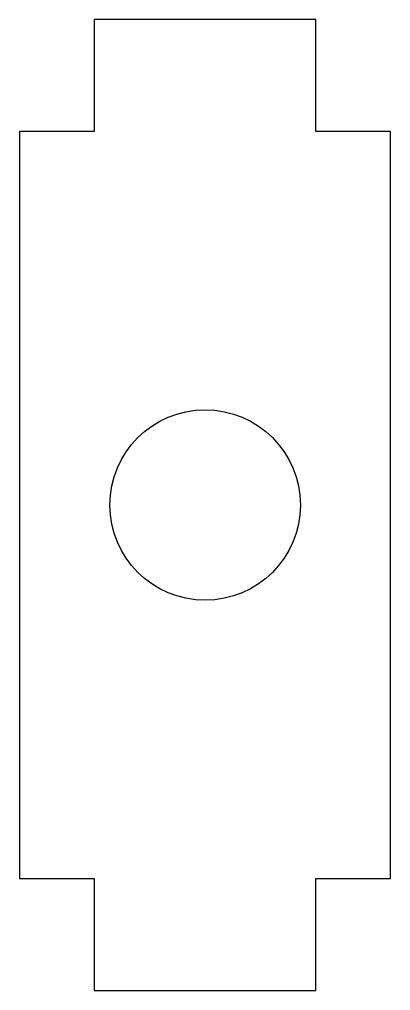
# Model space of a CAD drawing. Header units: millimetres. Extents: x 338 to 348, y 65 to 91.
import ezdxf

# ---------------------------------------------------------------- set-up
doc = ezdxf.new("R2010")
doc.units = ezdxf.units.MM
doc.layers.get('0').update_dxf_attribs({"linetype": 'CONTINUOUS'})

msp = doc.modelspace()

# ---------------------------------------------------------------- linework, layer by layer
msp.add_lwpolyline([(340.029, 68), (340.029, 65), (345.965, 65), (345.965, 68), (347.965, 68), (347.965, 88), (345.965, 88), (345.965, 91), (340.029, 91), (340.029, 88), (338.029, 88), (338.029, 68)], close=True)
msp.add_circle((343, 78), 2.55)

doc.saveas('drawing.dxf')
